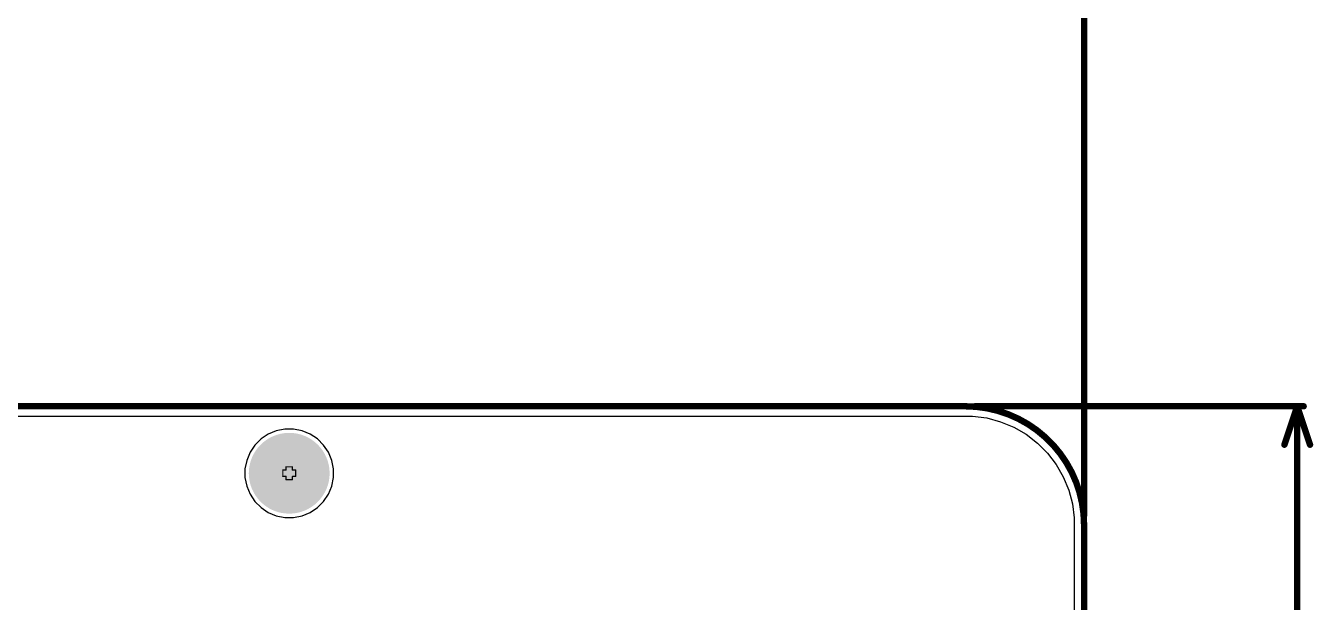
# Model space of a CAD drawing. Header units: inches. Extents: x -14 to 338, y 0 to 125.
# Drawn here: x 119.4 to 170.4, y 39.5 to 62.3 of the extents above; entities that cross this region are included whole.
import ezdxf

# ---------------------------------------------------------------- set-up
doc = ezdxf.new("R2010")
doc.units = ezdxf.units.IN
for name, color, linetype in [('Board Outline', 216, 'Continuous'), ('Bottom Layer', 5, 'Continuous'), ('Bottom Solder', 6, 'Continuous'), ('Dimensions', 6, 'Continuous'), ('Drill Drawing', 1, 'Continuous'), ('Multi-Layer', 9, 'Continuous'), ('Pad Holes', 156, 'Continuous'), ('Top Layer', 1, 'Continuous'), ('Top Solder', 216, 'Continuous')]:
    doc.layers.add(name, color=color, linetype=linetype)

msp = doc.modelspace()

# ---------------------------------------------------------------- hatches: boundary and pattern name
at = {"layer": 'Bottom Layer'}
h = msp.add_hatch(color=5, dxfattribs=at)
edge = h.paths.add_edge_path()
edge.add_arc((129.795, 44.566), 1.5, 0, 360)
at = {"layer": 'Bottom Solder'}
h = msp.add_hatch(color=6, dxfattribs=at)
edge = h.paths.add_edge_path()
edge.add_arc((129.795, 44.566), 1.602, 0, 360)
at = {"layer": 'Multi-Layer'}
h = msp.add_hatch(color=9, dxfattribs=at)
edge = h.paths.add_edge_path()
edge.add_arc((129.795, 44.566), 1.5, 0, 360)
at = {"layer": 'Pad Holes'}
h = msp.add_hatch(color=7, dxfattribs=at)
edge = h.paths.add_edge_path()
edge.add_arc((129.795, 44.566), 1.5, 0, 360)
at = {"layer": 'Top Layer'}
h = msp.add_hatch(color=1, dxfattribs=at)
edge = h.paths.add_edge_path()
edge.add_arc((129.795, 44.566), 1.5, 0, 360)
at = {"layer": 'Top Solder'}
h = msp.add_hatch(color=216, dxfattribs=at)
edge = h.paths.add_edge_path()
edge.add_arc((129.795, 44.566), 1.602, 0, 360)

# ---------------------------------------------------------------- linework, layer by layer
at = {"layer": 'Board Outline', "const_width": 0.254}
for points in [[(55.028, 47.222), (156.594, 47.222)], [(161.3, 42.51), (161.3, 4.712)]]:
    msp.add_lwpolyline(points, dxfattribs=at)
at = {"layer": 'Board Outline', "const_width": 0.127}
for points in [[(156.53, 47.222, 1), (156.657, 47.222, 1)], [(156.536, 47.222, 1), (156.663, 47.222, 1)], [(161.236, 42.51, 1), (161.363, 42.51, 1)], [(161.236, 42.51, 1), (161.363, 42.51, 1)]]:
    msp.add_lwpolyline(points, format="xyb", close=True, dxfattribs=at)
at = {"layer": 'Board Outline', "const_width": 0.254}
msp.add_lwpolyline([(156.6, 47.222, -0.414214), (161.3, 42.51)], format="xyb", dxfattribs=at)
at = {"layer": 'Bottom Layer'}
for p, q in [((55.028, 46.834), (156.599, 46.834)), ((156.599, 46.834), (156.882, 46.833)), ((156.882, 46.833), (157.444, 46.759)), ((157.444, 46.759), (157.99, 46.611)), ((157.99, 46.611), (158.513, 46.394)), ((128.677, 45.929), (128.433, 45.684)), ((128.964, 46.121), (128.677, 45.929)), ((129.284, 46.253), (128.964, 46.121)), ((129.622, 46.32), (129.284, 46.253)), ((129.968, 46.32), (129.622, 46.32)), ((130.307, 46.253), (129.968, 46.32)), ((130.626, 46.121), (130.307, 46.253)), ((130.913, 45.929), (130.626, 46.121)), ((131.158, 45.684), (130.913, 45.929)), ((158.513, 46.394), (159.002, 46.11)), ((159.002, 46.11), (159.451, 45.765)), ((128.433, 45.684), (128.241, 45.397)), ((131.35, 45.397), (131.158, 45.684)), ((159.451, 45.765), (159.851, 45.365)), ((128.109, 45.078), (128.041, 44.739)), ((128.241, 45.397), (128.109, 45.078)), ((131.482, 45.078), (131.35, 45.397)), ((131.549, 44.739), (131.482, 45.078)), ((159.851, 45.365), (160.195, 44.915)), ((160.195, 44.915), (160.477, 44.425)), ((128.041, 44.739), (128.041, 44.394)), ((131.549, 44.394), (131.549, 44.739)), ((160.477, 44.425), (160.693, 43.901)), ((128.041, 44.394), (128.109, 44.055)), ((128.109, 44.055), (128.241, 43.735)), ((131.35, 43.735), (131.482, 44.055)), ((131.482, 44.055), (131.549, 44.394)), ((160.693, 43.901), (160.839, 43.355)), ((128.241, 43.735), (128.433, 43.448)), ((128.433, 43.448), (128.677, 43.204)), ((130.913, 43.204), (131.158, 43.448)), ((131.158, 43.448), (131.35, 43.735)), ((128.677, 43.204), (128.964, 43.012)), ((128.964, 43.012), (129.284, 42.88)), ((129.284, 42.88), (129.622, 42.812)), ((129.968, 42.812), (130.307, 42.88)), ((130.307, 42.88), (130.626, 43.012)), ((130.626, 43.012), (130.913, 43.204)), ((160.839, 43.355), (160.912, 42.793)), ((129.622, 42.812), (129.968, 42.812)), ((160.912, 42.793), (160.912, 42.51)), ((160.912, 42.51), (160.912, 42.51)), ((160.912, 42.51), (160.912, 42.51)), ((160.912, 42.51), (160.912, 4.712))]:
    msp.add_line(p, q, dxfattribs=at)
at = {"layer": 'Dimensions', "const_width": 0.254}
for points in [[(161.3, 42.891), (161.3, 86.36)], [(156.975, 47.222), (170.002, 47.222)], [(169.24, 45.698), (169.748, 47.222)], [(169.748, 47.222), (170.256, 45.698)], [(169.748, 28.563), (169.748, 47.222)]]:
    msp.add_lwpolyline(points, dxfattribs=at)
at = {"layer": 'Dimensions', "const_width": 0.127}
for points in [[(156.911, 47.222, 1), (157.038, 47.222, 1)], [(169.685, 47.222, 1), (169.812, 47.222, 1)], [(169.685, 47.222, 1), (169.812, 47.222, 1)], [(169.685, 47.222, 1), (169.812, 47.222, 1)], [(169.939, 47.222, 1), (170.066, 47.222, 1)], [(169.177, 45.698, 1), (169.304, 45.698, 1)], [(170.193, 45.698, 1), (170.32, 45.698, 1)], [(161.236, 42.891, 1), (161.363, 42.891, 1)]]:
    msp.add_lwpolyline(points, format="xyb", close=True, dxfattribs=at)
at = {"layer": 'Drill Drawing', "const_width": 0.0508}
for points in [[(129.541, 44.439), (129.541, 44.693)], [(129.541, 44.693), (129.668, 44.693)], [(129.541, 44.439), (129.668, 44.439)], [(129.668, 44.693), (129.668, 44.82)], [(129.668, 44.82), (129.922, 44.82)], [(129.668, 44.312), (129.668, 44.439)], [(129.922, 44.693), (129.922, 44.82)], [(129.922, 44.693), (130.049, 44.693)], [(129.922, 44.439), (130.049, 44.439)], [(129.922, 44.312), (129.922, 44.439)], [(130.049, 44.439), (130.049, 44.693)], [(129.668, 44.312), (129.922, 44.312)]]:
    msp.add_lwpolyline(points, dxfattribs=at)
at = {"layer": 'Drill Drawing', "const_width": 0.0254}
for points in [[(129.528, 44.693, 1), (129.554, 44.693, 1)], [(129.528, 44.693, 1), (129.554, 44.693, 1)], [(129.528, 44.439, 1), (129.554, 44.439, 1)], [(129.528, 44.439, 1), (129.554, 44.439, 1)], [(129.655, 44.82, 1), (129.681, 44.82, 1)], [(129.655, 44.82, 1), (129.681, 44.82, 1)], [(129.655, 44.693, 1), (129.681, 44.693, 1)], [(129.655, 44.693, 1), (129.681, 44.693, 1)], [(129.655, 44.439, 1), (129.681, 44.439, 1)], [(129.655, 44.439, 1), (129.681, 44.439, 1)], [(129.909, 44.82, 1), (129.935, 44.82, 1)], [(129.909, 44.82, 1), (129.935, 44.82, 1)], [(129.909, 44.693, 1), (129.935, 44.693, 1)], [(129.909, 44.693, 1), (129.935, 44.693, 1)], [(129.909, 44.439, 1), (129.935, 44.439, 1)], [(129.909, 44.439, 1), (129.935, 44.439, 1)], [(130.036, 44.693, 1), (130.062, 44.693, 1)], [(130.036, 44.693, 1), (130.062, 44.693, 1)], [(130.036, 44.439, 1), (130.062, 44.439, 1)], [(130.036, 44.439, 1), (130.062, 44.439, 1)], [(129.655, 44.312, 1), (129.681, 44.312, 1)], [(129.655, 44.312, 1), (129.681, 44.312, 1)], [(129.909, 44.312, 1), (129.935, 44.312, 1)], [(129.909, 44.312, 1), (129.935, 44.312, 1)]]:
    msp.add_lwpolyline(points, format="xyb", close=True, dxfattribs=at)
at = {"layer": 'Top Layer'}
for p, q in [((55.028, 46.834), (156.599, 46.834)), ((156.599, 46.834), (156.882, 46.833)), ((156.882, 46.833), (157.444, 46.759)), ((157.444, 46.759), (157.99, 46.611)), ((157.99, 46.611), (158.513, 46.394)), ((128.677, 45.929), (128.433, 45.684)), ((128.964, 46.121), (128.677, 45.929)), ((129.284, 46.253), (128.964, 46.121)), ((129.622, 46.32), (129.284, 46.253)), ((129.968, 46.32), (129.622, 46.32)), ((130.307, 46.253), (129.968, 46.32)), ((130.626, 46.121), (130.307, 46.253)), ((130.913, 45.929), (130.626, 46.121)), ((131.158, 45.684), (130.913, 45.929)), ((158.513, 46.394), (159.002, 46.11)), ((159.002, 46.11), (159.451, 45.765)), ((128.433, 45.684), (128.241, 45.397)), ((131.35, 45.397), (131.158, 45.684)), ((159.451, 45.765), (159.851, 45.365)), ((128.109, 45.078), (128.041, 44.739)), ((128.241, 45.397), (128.109, 45.078)), ((131.482, 45.078), (131.35, 45.397)), ((131.549, 44.739), (131.482, 45.078)), ((159.851, 45.365), (160.195, 44.915)), ((160.195, 44.915), (160.477, 44.425)), ((128.041, 44.739), (128.041, 44.394)), ((131.549, 44.394), (131.549, 44.739)), ((160.477, 44.425), (160.693, 43.901)), ((128.041, 44.394), (128.109, 44.055)), ((128.109, 44.055), (128.241, 43.735)), ((131.35, 43.735), (131.482, 44.055)), ((131.482, 44.055), (131.549, 44.394)), ((160.693, 43.901), (160.839, 43.355)), ((128.241, 43.735), (128.433, 43.448)), ((128.433, 43.448), (128.677, 43.204)), ((130.913, 43.204), (131.158, 43.448)), ((131.158, 43.448), (131.35, 43.735)), ((128.677, 43.204), (128.964, 43.012)), ((128.964, 43.012), (129.284, 42.88)), ((129.284, 42.88), (129.622, 42.812)), ((129.968, 42.812), (130.307, 42.88)), ((130.307, 42.88), (130.626, 43.012)), ((130.626, 43.012), (130.913, 43.204)), ((160.839, 43.355), (160.912, 42.793)), ((129.622, 42.812), (129.968, 42.812)), ((160.912, 42.793), (160.912, 42.51)), ((160.912, 42.51), (160.912, 42.51)), ((160.912, 42.51), (160.912, 42.51)), ((160.912, 42.51), (160.912, 4.712))]:
    msp.add_line(p, q, dxfattribs=at)

doc.saveas('drawing.dxf')
